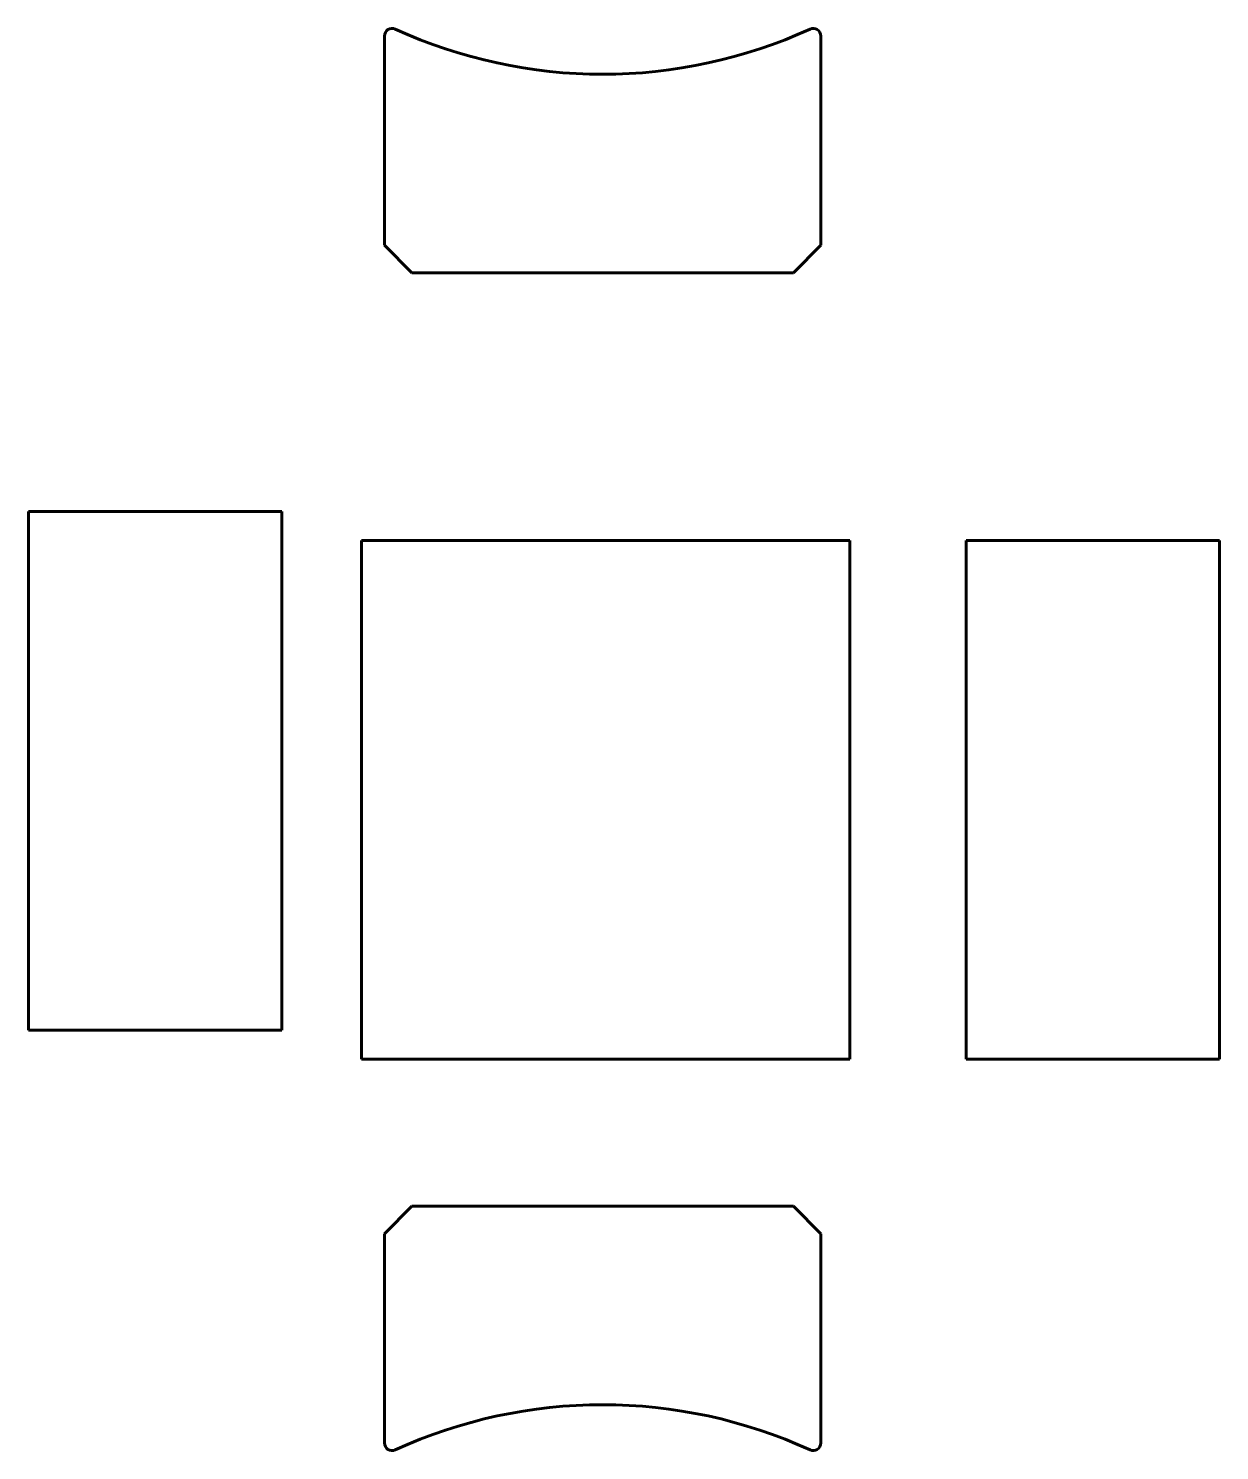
# Model space of a CAD drawing. Header units: millimetres. Extents: x -107 to 673, y -428 to 504.
import ezdxf

# ---------------------------------------------------------------- set-up
doc = ezdxf.new("R2010")
doc.units = ezdxf.units.MM
doc.linetypes.add('K5LT_BASIC', pattern=[0])

# ---------------------------------------------------------------- blocks, each defined once
blk = doc.blocks.new('U0')
at = {"color": 150, "linetype": 'K5LT_BASIC', "lineweight": 60}
for p, q in [((111, 168.41), (111, -171.59)), ((431, 168.41), (111, 168.41)), ((431, -171.59), (431, 168.41)), ((111, -171.59), (431, -171.59))]:
    blk.add_line(p, q, dxfattribs=at)
blk = doc.blocks.new('U1')
at = {"color": 150, "linetype": 'K5LT_BASIC', "lineweight": 60}
for p, q in [((58.65, 187.41), (-107.35, 187.41)), ((-107.35, 187.41), (-107.35, -152.59)), ((58.65, -152.59), (58.65, 187.41)), ((-107.35, -152.59), (58.65, -152.59))]:
    blk.add_line(p, q, dxfattribs=at)
blk = doc.blocks.new('U2')
at = {"color": 150, "linetype": 'K5LT_BASIC', "lineweight": 60}
for p, q in [((673.34, 168.41), (507.34, 168.41)), ((507.34, 168.41), (507.34, -171.59)), ((673.34, -171.59), (673.34, 168.41)), ((507.34, -171.59), (673.34, -171.59))]:
    blk.add_line(p, q, dxfattribs=at)

msp = doc.modelspace()

# ---------------------------------------------------------------- linework, layer by layer
at = {"color": 150, "linetype": 'K5LT_BASIC', "lineweight": 60}
for p, q in [((126, 498.85), (126, 361.81)), ((412, 361.81), (412, 498.85)), ((144, 343.81), (126, 361.81)), ((394, 343.81), (412, 361.81)), ((144, 343.81), (394, 343.81)), ((144, -267.98), (126, -285.98)), ((144, -267.98), (394, -267.98)), ((394, -267.98), (412, -285.98)), ((126, -423.02), (126, -285.98)), ((412, -285.98), (412, -423.02))]:
    msp.add_line(p, q, dxfattribs=at)
for centre, radius, start, end in [((131, 498.85), 5, 65.43895, 180), ((269, 800.81), 327, 245.43895, 294.56105), ((407, 498.85), 5, 0, 114.56105), ((269, -724.98), 327, 65.43895, 114.56105), ((131, -423.02), 5, 180, 294.56105), ((407, -423.02), 5, 245.43895, 0)]:
    msp.add_arc(centre, radius, start, end, dxfattribs=at)

# ---------------------------------------------------------------- block references
for name in ['U1', 'U0', 'U2']:
    msp.add_blockref(name, (0, 0))

doc.saveas('drawing.dxf')
